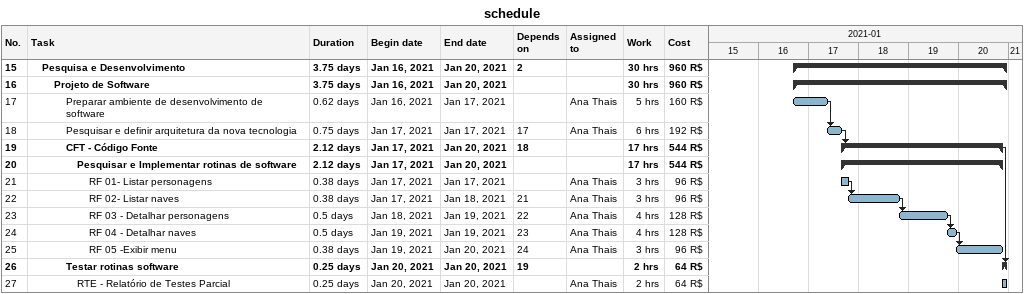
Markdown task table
schedule

| ID | Level | Task | Duration | Start | Finish | Predecessors | Resources | Work (h) | Cost (R$) |
|---|---|---|---|---|---|---|---|---|---|
| 15 | 2 | **Pesquisa e Desenvolvimento** | 3.75d | 2021-01-16 | 2021-01-20 | 2 |  | 30 | 960 |
| 16 | 3 | **Projeto de Software** | 3.75d | 2021-01-16 | 2021-01-20 |  |  | 30 | 960 |
| 17 | 4 | Preparar ambiente de desenvolvimento de software | 0.62d | 2021-01-16 | 2021-01-17 |  | Ana Thais | 5 | 160 |
| 18 | 4 | Pesquisar e definir arquitetura da nova tecnologia | 0.75d | 2021-01-17 | 2021-01-17 | 17 | Ana Thais | 6 | 192 |
| 19 | 4 | **CFT - Código Fonte** | 2.12d | 2021-01-17 | 2021-01-20 | 18 |  | 17 | 544 |
| 20 | 5 | **Pesquisar e Implementar rotinas de software** | 2.12d | 2021-01-17 | 2021-01-20 |  |  | 17 | 544 |
| 21 | 6 | RF 01- Listar personagens | 0.38d | 2021-01-17 | 2021-01-17 |  | Ana Thais | 3 | 96 |
| 22 | 6 | RF 02- Listar naves | 0.38d | 2021-01-17 | 2021-01-18 | 21 | Ana Thais | 3 | 96 |
| 23 | 6 | RF 03 - Detalhar personagens | 0.5d | 2021-01-18 | 2021-01-19 | 22 | Ana Thais | 4 | 128 |
| 24 | 6 | RF 04 - Detalhar naves | 0.5d | 2021-01-19 | 2021-01-19 | 23 | Ana Thais | 4 | 128 |
| 25 | 6 | RF 05 -Exibir menu | 0.38d | 2021-01-19 | 2021-01-20 | 24 | Ana Thais | 3 | 96 |
| 26 | 4 | **Testar rotinas software** | 0.25d | 2021-01-20 | 2021-01-20 | 19 |  | 2 | 64 |
| 27 | 5 | RTE - Relatório de Testes Parcial | 0.25d | 2021-01-20 | 2021-01-20 |  | Ana Thais | 2 | 64 |
